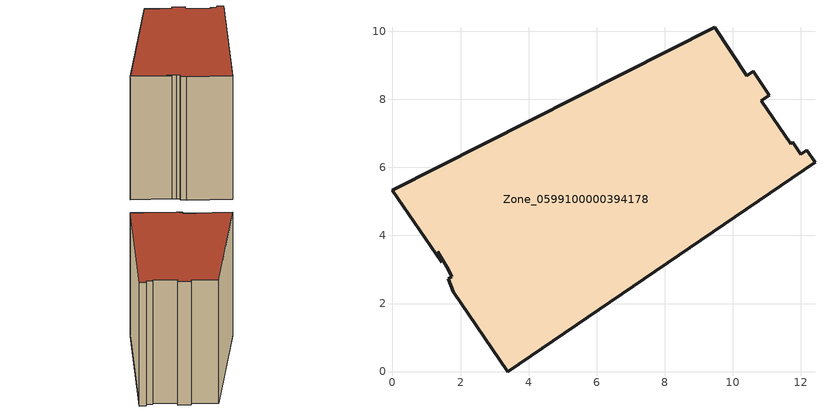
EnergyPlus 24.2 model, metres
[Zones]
Zone_0599100000394178
 floor ground (C_G): 12.18,6.51 12.42,6.16 3.39,0 1.78,2.35 1.63,2.73 1.74,2.79 1.64,3.01 1.32,3.53 1.45,3.22 0,5.33 9.47,10.12 10.42,8.7 10.6,8.82 11.08,8.12 10.84,7.96 11.7,6.7 11.76,6.74 11.99,6.39 z0
 wall outside (C_F): 12.42,6.16 12.18,6.51 11.99,6.39 11.76,6.74 11.7,6.7 10.84,7.96 11.08,8.12 10.6,8.82 10.42,8.7 9.47,10.12 0,5.33 1.45,3.22 1.32,3.53 1.64,3.01 1.74,2.79 1.63,2.73 1.78,2.35 3.39,0 12.42,6.16 z0:8.32
 roof outside (C_R): 1.64,3.01 1.74,2.79 1.63,2.73 1.78,2.35 3.39,0 12.42,6.16 12.18,6.51 11.99,6.39 11.76,6.74 11.7,6.7 10.84,7.96 11.08,8.12 10.6,8.82 10.42,8.7 9.47,10.12 0,5.33 1.45,3.22 1.32,3.53 z8.32
[BUILDING]
Pand.0599100000394178: North Axis=0; Terrain=City; Loads Convergence Tolerance Value=0.04; Temperature Convergence Tolerance Value=0.4; Solar Distribution=FullExterior; Maximum Number of Warmup Days=25; Minimum Number of Warmup Days=1
[Site:Location]
Rotterdam.The.Hague.AP_ZH_NLD Design_Conditions: Latitude=51.96; Longitude=4.45; Time Zone=1; Elevation=-4.5
[SITE:GROUNDTEMPERATURE:BUILDINGSURFACE]
18, 18, 18, 18, 18, 18, 18, 18, 18, 18, 18, 18
[MATERIAL] Thermal Absorptance=0.9; Solar Absorptance=0.7; Visible Absorptance=0.7
Name | Roughness | Thickness | Conductivity | Density | Specific Heat
G.TI.1992-2005 | MediumSmooth | 0.15 | 0.06 | 540 | 1210
F.TI.1992-2005 | Rough | 0.3 | 0.12 | 1920 | 840
R.TI.1992-2005 | MediumRough | 0.2 | 0.08 | 1500 | 1000
[CONSTRUCTION]
C_G: G.TI.1992-2005
C_F: F.TI.1992-2005
C_R: R.TI.1992-2005
[ZONE]
Zone_0599100000394178: Type=1; Multiplier=1; Ceiling Height=Autocalculate; Volume=Autocalculate; Floor Area=autocalculate; Part of Total Floor Area=Yes
[ZONEINFILTRATION:DESIGNFLOWRATE]
Infil_Zone_0599100000394178: Zone or ZoneList or Space or SpaceList=Zone_0599100000394178; Schedule=AlwaysOn; Design Flow Rate Calculation Method=Flow/Area; Flow Rate per Floor Area=0.0015; Constant Term Coefficient=1; Temperature Term Coefficient=0; Velocity Term Coefficient=0; Velocity Squared Term Coefficient=0
[HVACTEMPLATE:ZONE:IDEALLOADSAIRSYSTEM]
Zone_0599100000394178: Maximum Heating Supply Air Temperature=50; Minimum Cooling Supply Air Temperature=13; Maximum Heating Supply Air Humidity Ratio=0.0156; Minimum Cooling Supply Air Humidity Ratio=0.0077; Heating Limit=NoLimit; Cooling Limit=NoLimit; Dehumidification Control Type=ConstantSensibleHeatRatio; Cooling Sensible Heat Ratio=0.7; Dehumidification Setpoint=60; Humidification Control Type=None; Humidification Setpoint=30; Outdoor Air Method=None; Outdoor Air Flow Rate per Person=0.00944; Outdoor Air Flow Rate per Zone Floor Area=0; Outdoor Air Flow Rate per Zone=0; Demand Controlled Ventilation Type=None; Outdoor Air Economizer Type=NoEconomizer; Heat Recovery Type=None; Sensible Heat Recovery Effectiveness=0.7; Latent Heat Recovery Effectiveness=0.65
[ZONECONTROL:THERMOSTAT]
ThermostatControl_Zone_0599100000394178: Zone or ZoneList=Zone_0599100000394178; Control Type Schedule=DualSetpointControlType; Control 1=Thermostat_Zone_0599100000394178; Temperature Difference Between Cutout And Setpoint=0
[THERMOSTATSETPOINT:DUALSETPOINT]
Thermostat_Zone_0599100000394178: Heating Setpoint Temperature Schedule=HeatingSetpoint_Zone_0599100000394178; Cooling Setpoint Temperature Schedule=CoolingSetpoint_Zone_0599100000394178
[SCHEDULE:COMPACT]
HeatingSetpoint_Zone_0599100000394178: Through: 12/31, For: AllDays, Until: 24:00, 21
CoolingSetpoint_Zone_0599100000394178: Through: 12/31, For: AllDays, Until: 24:00, 24
DualSetpointControlType: Through: 12/31, For: AllDays, Until: 24:00, 4
AlwaysOn: Through: 12/31, For: AllDays, Until: 24:00, 1
